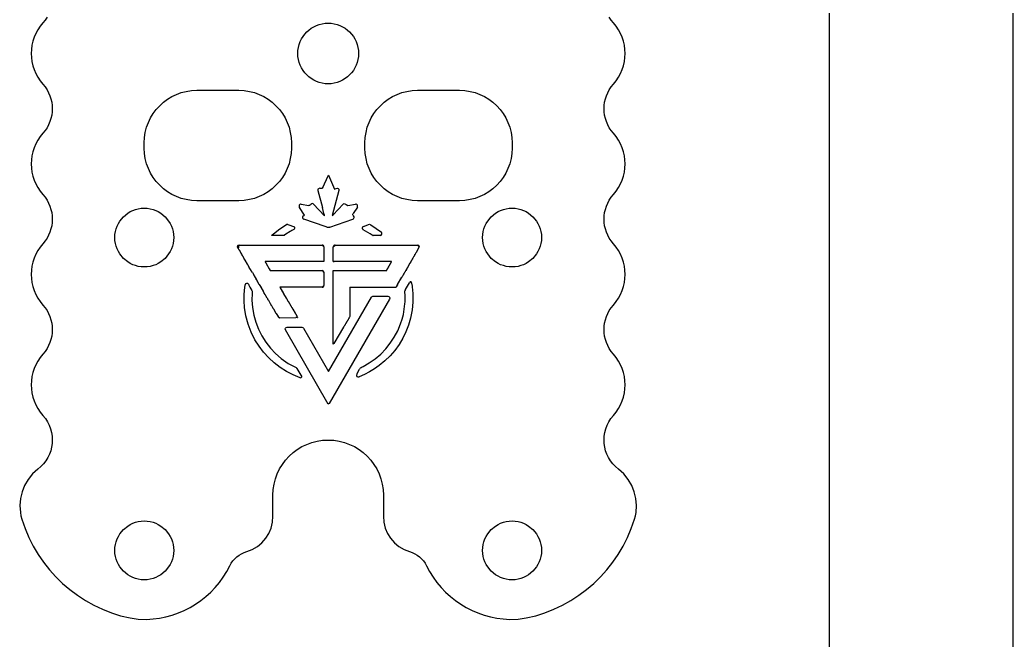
# Model space of a CAD drawing. Header units: metres. Extents: x 0 to 206, y 0 to 112.
# Drawn here: x 148.2 to 202.2, y 44.4 to 78.1 of the extents above; entities that cross this region are included whole.
import ezdxf

# ---------------------------------------------------------------- set-up
doc = ezdxf.new("R2010")
doc.units = ezdxf.units.M

msp = doc.modelspace()

# ---------------------------------------------------------------- linework, layer by layer
at = {"layer": '7', "linetype": 'CONTINUOUS'}
for points in [[(192.1733, 81.7732), (192.1733, 30.0521)], [(202.1733, 11.0251), (202.1733, 81.7732)], [(149.6437, 78.2885), (149.5403, 78.1338), (149.4209, 77.9871), (149.2717, 77.8037), (149.1424, 77.6103), (149.0329, 77.4084), (148.9434, 77.1993), (148.8737, 76.9846), (148.824, 76.7656), (148.7942, 76.5437), (148.7842, 76.3204), (148.7942, 76.0971), (148.824, 75.8753), (148.8737, 75.6563), (148.9434, 75.4415), (149.0329, 75.2325), (149.1424, 75.0305), (149.2717, 74.8372), (149.4209, 74.6537), (149.5403, 74.507), (149.6437, 74.3523), (149.7313, 74.1908), (149.8029, 74.0235), (149.8586, 73.8517), (149.8984, 73.6765), (149.9223, 73.499), (149.9302, 73.3204), (149.9223, 73.1418), (149.8984, 72.9643), (149.8586, 72.7891), (149.8029, 72.6173), (149.7313, 72.45), (149.6437, 72.2885), (149.5403, 72.1338), (149.4209, 71.9871), (149.2717, 71.8037), (149.1424, 71.6103), (149.0329, 71.4084), (148.9434, 71.1993), (148.8737, 70.9846), (148.824, 70.7656), (148.7942, 70.5437), (148.7842, 70.3204), (148.7942, 70.0971), (148.824, 69.8753), (148.8737, 69.6563), (148.9434, 69.4415), (149.0329, 69.2325), (149.1424, 69.0305), (149.2717, 68.8372), (149.4209, 68.6537), (149.5403, 68.507), (149.6437, 68.3523), (149.7313, 68.1908), (149.8029, 68.0235), (149.8586, 67.8517), (149.8984, 67.6765), (149.9223, 67.499), (149.9302, 67.3204), (149.9223, 67.1418), (149.8984, 66.9643), (149.8586, 66.7891), (149.8029, 66.6173), (149.7313, 66.45), (149.6437, 66.2885), (149.5403, 66.1338), (149.4209, 65.9871), (149.2717, 65.8037), (149.1424, 65.6103), (149.0329, 65.4084), (148.9434, 65.1993), (148.8737, 64.9846), (148.824, 64.7656), (148.7942, 64.5437), (148.7842, 64.3204), (148.7942, 64.0971), (148.824, 63.8753), (148.8737, 63.6563), (148.9434, 63.4415), (149.0329, 63.2325), (149.1424, 63.0305), (149.2717, 62.8372), (149.4209, 62.6537), (149.5403, 62.507), (149.6437, 62.3523), (149.7313, 62.1908), (149.8029, 62.0235), (149.8586, 61.8517), (149.8984, 61.6765), (149.9223, 61.499), (149.9302, 61.3204), (149.9223, 61.1418), (149.8984, 60.9643), (149.8586, 60.7891), (149.8029, 60.6173), (149.7313, 60.4501), (149.6437, 60.2885), (149.5403, 60.1338), (149.4209, 59.9871), (149.2717, 59.8037), (149.1424, 59.6103), (149.0329, 59.4083), (148.9434, 59.1993), (148.8737, 58.9846), (148.824, 58.7655), (148.7942, 58.5437), (148.7842, 58.3204), (148.7942, 58.0971), (148.824, 57.8753), (148.8737, 57.6563), (148.9434, 57.4415), (149.0329, 57.2325), (149.1424, 57.0305), (149.2717, 56.8372), (149.4209, 56.6537), (149.5559, 56.4857), (149.6699, 56.3081), (149.7631, 56.1226), (149.8356, 55.9308), (149.8875, 55.7343), (149.919, 55.5348), (149.9303, 55.334), (149.9215, 55.1334), (149.8928, 54.9346), (149.8443, 54.7394), (149.7762, 54.5493), (149.6886, 54.3659), (149.5817, 54.191), (149.4556, 54.0261), (149.3105, 53.8728), (149.1465, 53.7328), (148.9966, 53.6084), (148.8582, 53.4743), (148.6172, 53.1799), (148.4256, 52.8559), (148.2854, 52.5086), (148.1985, 52.1443), (148.1669, 51.7692), (148.1927, 51.3896), (148.2278, 51.2001), (148.2779, 51.0118), (148.4518, 50.509), (148.6575, 50.0231), (148.8938, 49.5552), (149.1593, 49.1066), (149.4529, 48.6784), (149.7731, 48.2718), (150.1188, 47.8879), (150.4886, 47.528), (150.8813, 47.1931), (151.2956, 46.8845), (151.7302, 46.6034), (152.1837, 46.3508), (152.6551, 46.128), (153.1428, 45.9362), (153.6458, 45.7764), (154.1626, 45.65), (154.6035, 45.5847), (155.049, 45.5724), (155.4092, 45.5962), (155.7639, 45.6442), (156.1122, 45.7156), (156.4529, 45.8099), (156.7851, 45.9264), (157.1078, 46.0645), (157.4199, 46.2234), (157.7205, 46.4026), (158.0084, 46.6015), (158.2828, 46.8192), (158.5425, 47.0552), (158.7867, 47.3089), (159.0141, 47.5796), (159.2239, 47.8666), (159.415, 48.1693), (159.5864, 48.487), (159.6625, 48.6223), (159.7514, 48.748), (159.8521, 48.8634), (159.9638, 48.9676), (160.0856, 49.06), (160.2164, 49.1397), (160.3554, 49.2059), (160.5016, 49.2579), (160.8064, 49.3765), (161.0824, 49.5396), (161.3261, 49.7421), (161.5338, 49.9792), (161.7017, 50.246), (161.8262, 50.5374), (161.9036, 50.8485), (161.9302, 51.1745), (161.9302, 52.3204), (161.9457, 52.6272), (161.9911, 52.9251), (162.065, 53.2126), (162.1659, 53.4882), (162.2922, 53.7505), (162.4425, 53.9978), (162.6152, 54.2288), (162.8088, 54.4418), (163.0218, 54.6354), (163.2528, 54.8081), (163.5001, 54.9584), (163.7624, 55.0847), (164.038, 55.1855), (164.3255, 55.2595), (164.6234, 55.3049), (164.9302, 55.3204), (165.2369, 55.3049), (165.5348, 55.2595), (165.8223, 55.1855), (166.098, 55.0847), (166.3602, 54.9584), (166.6076, 54.8081), (166.8385, 54.6354), (167.0515, 54.4418), (167.2451, 54.2288), (167.4178, 53.9978), (167.5681, 53.7505), (167.6944, 53.4882), (167.7953, 53.2126), (167.8692, 52.9251), (167.9147, 52.6272), (167.9302, 52.3204), (167.9302, 51.1745), (167.9568, 50.8485), (168.0342, 50.5374), (168.1587, 50.246), (168.3266, 49.9792), (168.5342, 49.7421), (168.7779, 49.5396), (169.054, 49.3765), (169.3587, 49.2579), (169.505, 49.2059), (169.644, 49.1397), (169.7748, 49.06), (169.8965, 48.9676), (170.0082, 48.8634), (170.109, 48.748), (170.1979, 48.6223), (170.2739, 48.487), (170.4453, 48.1693), (170.6364, 47.8666), (170.8463, 47.5796), (171.0737, 47.3089), (171.3178, 47.0552), (171.5776, 46.8192), (171.8519, 46.6015), (172.1399, 46.4026), (172.4404, 46.2234), (172.7525, 46.0645), (173.0752, 45.9264), (173.4074, 45.8099), (173.7482, 45.7156), (174.0964, 45.6442), (174.4512, 45.5962), (174.8114, 45.5724), (175.2569, 45.5847), (175.6978, 45.65), (176.2146, 45.7764), (176.7175, 45.9362), (177.2053, 46.128), (177.6766, 46.3508), (178.1302, 46.6034), (178.5648, 46.8845), (178.979, 47.1931), (179.3717, 47.528), (179.7416, 47.8879), (180.0872, 48.2718), (180.4075, 48.6784), (180.701, 49.1066), (180.9666, 49.5552), (181.2029, 50.0231), (181.4086, 50.509), (181.5824, 51.0118), (181.6326, 51.2001), (181.6676, 51.3896), (181.6934, 51.7692), (181.6619, 52.1443), (181.575, 52.5086), (181.4347, 52.8559), (181.2431, 53.1799), (181.0021, 53.4743), (180.8638, 53.6084), (180.7138, 53.7328), (180.5499, 53.8728), (180.4048, 54.0261), (180.2787, 54.191), (180.1718, 54.3659), (180.0842, 54.5493), (180.0161, 54.7394), (179.9676, 54.9346), (179.9388, 55.1334), (179.93, 55.334), (179.9413, 55.5348), (179.9729, 55.7343), (180.0248, 55.9308), (180.0972, 56.1226), (180.1904, 56.3081), (180.3044, 56.4857), (180.4395, 56.6537), (180.5887, 56.8372), (180.718, 57.0305), (180.8274, 57.2325), (180.917, 57.4415), (180.9866, 57.6563), (181.0363, 57.8753), (181.0662, 58.0971), (181.0761, 58.3204), (181.0662, 58.5437), (181.0363, 58.7655), (180.9866, 58.9846), (180.917, 59.1993), (180.8274, 59.4083), (180.718, 59.6103), (180.5887, 59.8037), (180.4395, 59.9871), (180.3201, 60.1338), (180.2166, 60.2885), (180.1291, 60.4501), (180.0575, 60.6173), (180.0018, 60.7891), (179.962, 60.9643), (179.9381, 61.1418), (179.9301, 61.3204), (179.9381, 61.499), (179.962, 61.6765), (180.0018, 61.8517), (180.0575, 62.0235), (180.1291, 62.1908), (180.2166, 62.3523), (180.3201, 62.507), (180.4395, 62.6537), (180.5887, 62.8372), (180.718, 63.0305), (180.8274, 63.2325), (180.917, 63.4415), (180.9866, 63.6563), (181.0363, 63.8753), (181.0662, 64.0971), (181.0761, 64.3204), (181.0662, 64.5437), (181.0363, 64.7656), (180.9866, 64.9846), (180.917, 65.1993), (180.8274, 65.4084), (180.718, 65.6103), (180.5887, 65.8037), (180.4395, 65.9871), (180.3201, 66.1338), (180.2166, 66.2885), (180.1291, 66.45), (180.0575, 66.6173), (180.0018, 66.7891), (179.962, 66.9643), (179.9381, 67.1418), (179.9301, 67.3204), (179.9381, 67.499), (179.962, 67.6765), (180.0018, 67.8517), (180.0575, 68.0235), (180.1291, 68.1908), (180.2166, 68.3523), (180.3201, 68.507), (180.4395, 68.6537), (180.5887, 68.8372), (180.718, 69.0305), (180.8274, 69.2325), (180.917, 69.4415), (180.9866, 69.6563), (181.0363, 69.8753), (181.0662, 70.0971), (181.0761, 70.3204), (181.0662, 70.5437), (181.0363, 70.7656), (180.9866, 70.9846), (180.917, 71.1993), (180.8274, 71.4084), (180.718, 71.6103), (180.5887, 71.8037), (180.4395, 71.9871), (180.3201, 72.1338), (180.2166, 72.2885), (180.1291, 72.45), (180.0575, 72.6173), (180.0018, 72.7891), (179.962, 72.9643), (179.9381, 73.1418), (179.9301, 73.3204), (179.9381, 73.499), (179.962, 73.6765), (180.0018, 73.8517), (180.0575, 74.0235), (180.1291, 74.1908), (180.2166, 74.3523), (180.3201, 74.507), (180.4395, 74.6537), (180.5887, 74.8371), (180.718, 75.0305), (180.8274, 75.2325), (180.917, 75.4415), (180.9866, 75.6562), (181.0363, 75.8753), (181.0662, 76.0971), (181.0761, 76.3204), (181.0662, 76.5437), (181.0363, 76.7656), (180.9866, 76.9846), (180.917, 77.1993), (180.8274, 77.4084), (180.718, 77.6103), (180.5887, 77.8037), (180.4395, 77.9871), (180.3201, 78.1338), (180.2166, 78.2885)], [(166.5802, 76.3204), (166.5717, 76.1517), (166.5467, 75.9878), (166.506, 75.8297), (166.4505, 75.6781), (166.381, 75.5339), (166.2984, 75.3978), (166.2034, 75.2708), (166.097, 75.1537), (165.9798, 75.0472), (165.8528, 74.9522), (165.7167, 74.8695), (165.5725, 74.8001), (165.4209, 74.7446), (165.2627, 74.7039), (165.0989, 74.6789), (164.9302, 74.6704), (164.7615, 74.6789), (164.5976, 74.7039), (164.4395, 74.7446), (164.2879, 74.8001), (164.1436, 74.8695), (164.0076, 74.9522), (163.8806, 75.0472), (163.7634, 75.1537), (163.6569, 75.2708), (163.562, 75.3978), (163.4793, 75.5339), (163.4098, 75.6781), (163.3544, 75.8297), (163.3137, 75.9878), (163.2887, 76.1517), (163.2802, 76.3204), (163.2887, 76.4891), (163.3137, 76.653), (163.3544, 76.8111), (163.4098, 76.9627), (163.4793, 77.1069), (163.562, 77.243), (163.6569, 77.37), (163.7634, 77.4872), (163.8806, 77.5936), (164.0076, 77.6886), (164.1436, 77.7713), (164.2879, 77.8407), (164.4395, 77.8962), (164.5976, 77.9369), (164.7615, 77.9619), (164.9302, 77.9704), (165.0989, 77.9619), (165.2627, 77.9369), (165.4209, 77.8962), (165.5725, 77.8407), (165.7167, 77.7713), (165.8528, 77.6886), (165.9798, 77.5936), (166.097, 77.4872), (166.2034, 77.37), (166.2984, 77.243), (166.381, 77.1069), (166.4505, 76.9627), (166.506, 76.8111), (166.5467, 76.653), (166.5717, 76.4891), (166.5802, 76.3204), (166.5802, 76.3204)], [(162.9302, 71.1824), (162.9154, 70.8898), (162.872, 70.6056), (162.8015, 70.3313), (162.7053, 70.0683), (162.5848, 69.8181), (162.4414, 69.5822), (162.2767, 69.3618), (162.092, 69.1586), (161.8888, 68.9739), (161.6684, 68.8091), (161.4325, 68.6658), (161.1823, 68.5453), (160.9193, 68.4491), (160.645, 68.3785), (160.3608, 68.3352), (160.0682, 68.3204), (157.7922, 68.3204), (157.4995, 68.3352), (157.2153, 68.3785), (156.941, 68.4491), (156.6781, 68.5453), (156.4279, 68.6658), (156.1919, 68.8091), (155.9716, 68.9739), (155.7684, 69.1586), (155.5837, 69.3618), (155.4189, 69.5822), (155.2756, 69.8181), (155.1551, 70.0683), (155.0588, 70.3313), (154.9883, 70.6056), (154.9449, 70.8898), (154.9302, 71.1824), (154.9302, 71.4584), (154.9449, 71.7511), (154.9883, 72.0352), (155.0588, 72.3095), (155.1551, 72.5725), (155.2756, 72.8227), (155.4189, 73.0586), (155.5837, 73.279), (155.7684, 73.4822), (155.9716, 73.6669), (156.1919, 73.8317), (156.4279, 73.975), (156.6781, 74.0955), (156.941, 74.1917), (157.2153, 74.2623), (157.4995, 74.3056), (157.7922, 74.3204), (160.0682, 74.3204), (160.3608, 74.3056), (160.645, 74.2623), (160.9193, 74.1917), (161.1823, 74.0955), (161.4325, 73.975), (161.6684, 73.8317), (161.8888, 73.6669), (162.092, 73.4822), (162.2767, 73.279), (162.4414, 73.0586), (162.5848, 72.8227), (162.7053, 72.5725), (162.8015, 72.3095), (162.872, 72.0352), (162.9154, 71.7511), (162.9302, 71.4584), (162.9302, 71.1824), (162.9302, 71.1824)], [(174.9302, 71.1824), (174.9154, 70.8898), (174.872, 70.6056), (174.8015, 70.3313), (174.7053, 70.0683), (174.5848, 69.8181), (174.4414, 69.5822), (174.2767, 69.3618), (174.092, 69.1586), (173.8888, 68.9739), (173.6684, 68.8091), (173.4325, 68.6658), (173.1823, 68.5453), (172.9193, 68.4491), (172.645, 68.3785), (172.3608, 68.3352), (172.0682, 68.3204), (169.7922, 68.3204), (169.4995, 68.3352), (169.2153, 68.3785), (168.941, 68.4491), (168.6781, 68.5453), (168.4279, 68.6658), (168.1919, 68.8091), (167.9716, 68.9739), (167.7684, 69.1586), (167.5837, 69.3618), (167.4189, 69.5822), (167.2756, 69.8181), (167.1551, 70.0683), (167.0588, 70.3313), (166.9883, 70.6056), (166.9449, 70.8898), (166.9302, 71.1824), (166.9302, 71.4584), (166.9449, 71.7511), (166.9883, 72.0352), (167.0588, 72.3095), (167.1551, 72.5725), (167.2756, 72.8227), (167.4189, 73.0586), (167.5837, 73.279), (167.7684, 73.4822), (167.9716, 73.6669), (168.1919, 73.8317), (168.4279, 73.975), (168.6781, 74.0955), (168.941, 74.1917), (169.2153, 74.2623), (169.4995, 74.3056), (169.7922, 74.3204), (172.0682, 74.3204), (172.3608, 74.3056), (172.645, 74.2623), (172.9193, 74.1917), (173.1823, 74.0955), (173.4325, 73.975), (173.6684, 73.8317), (173.8888, 73.6669), (174.092, 73.4822), (174.2767, 73.279), (174.4414, 73.0586), (174.5848, 72.8227), (174.7053, 72.5725), (174.8015, 72.3095), (174.872, 72.0352), (174.9154, 71.7511), (174.9302, 71.4584), (174.9302, 71.1824), (174.9302, 71.1824)], [(164.6463, 69.0365), (164.9213, 69.6691)], [(164.945, 69.7026), (164.9315, 69.6871), (164.9213, 69.6691)], [(164.945, 69.7026), (165.2762, 68.9411), (165.3722, 68.9874), (165.4414, 68.9939), (165.477, 68.9762), (165.5021, 68.9473), (165.5146, 68.9111), (165.5122, 68.8715), (165.1514, 67.5182), (165.1935, 67.5448), (165.7437, 68.1299), (165.7659, 68.1477), (165.8034, 68.1606), (165.8417, 68.1582), (165.8763, 68.1417), (165.9028, 68.1121), (166.004, 68.0639), (166.4197, 68.127)], [(164.5089, 68.9874), (164.4704, 68.9972), (164.4325, 68.9916), (164.3994, 68.9723), (164.3754, 68.9406), (164.3689, 68.8714), (164.6169, 67.9453)], [(164.5089, 68.9874), (164.5112, 68.9862)], [(164.6463, 69.0365), (164.6243, 69.0046), (164.5918, 68.9836), (164.5538, 68.9763), (164.532, 68.9789), (164.5112, 68.9862)], [(165.2762, 68.9411), (165.3722, 68.9874)], [(163.4614, 68.127), (163.4227, 68.1253), (163.3876, 68.109), (163.3613, 68.0806), (163.3478, 68.0443), (163.3491, 68.0056), (163.3627, 67.9735)], [(163.4614, 68.127), (163.8772, 68.0645)], [(163.9781, 68.1125), (163.9662, 68.0964), (163.9352, 68.0732), (163.9068, 68.0645), (163.8772, 68.0645)], [(164.1371, 68.1299), (164.1056, 68.1525), (164.068, 68.1614), (164.0297, 68.1554), (164.0002, 68.1384), (163.9781, 68.1125)], [(164.1371, 68.1299), (164.7217, 67.5068)], [(165.9028, 68.1121), (165.946, 68.0725), (166.004, 68.0639)], [(166.5184, 67.9734), (166.5329, 68.0093), (166.5327, 68.048), (166.5178, 68.0837), (166.4904, 68.1111), (166.4547, 68.126), (166.4197, 68.127)], [(156.5302, 66.3204), (156.5219, 66.1568), (156.4977, 65.9979), (156.4583, 65.8446), (156.4044, 65.6976), (156.3371, 65.5577), (156.257, 65.4258), (156.0616, 65.189), (155.8248, 64.9936), (155.6929, 64.9135), (155.553, 64.8461), (155.406, 64.7923), (155.2527, 64.7529), (155.0938, 64.7287), (154.9302, 64.7204), (154.7666, 64.7287), (154.6077, 64.7529), (154.4544, 64.7923), (154.3074, 64.8461), (154.1675, 64.9135), (154.0356, 64.9936), (153.7988, 65.189), (153.6034, 65.4258), (153.5233, 65.5577), (153.4559, 65.6976), (153.4021, 65.8446), (153.3627, 65.9979), (153.3384, 66.1568), (153.3302, 66.3204), (153.3384, 66.484), (153.3627, 66.6429), (153.4021, 66.7962), (153.4559, 66.9432), (153.5233, 67.0831), (153.6034, 67.215), (153.7988, 67.4518), (154.0356, 67.6472), (154.1675, 67.7273), (154.3074, 67.7947), (154.4544, 67.8485), (154.6077, 67.8879), (154.7666, 67.9121), (154.9302, 67.9204), (155.0938, 67.9121), (155.2527, 67.8879), (155.406, 67.8485), (155.553, 67.7947), (155.6929, 67.7273), (155.8248, 67.6472), (156.0616, 67.4518), (156.257, 67.215), (156.3371, 67.0831), (156.4044, 66.9432), (156.4583, 66.7962), (156.4977, 66.6429), (156.5219, 66.484), (156.5302, 66.3204), (156.5302, 66.3204)], [(163.6456, 67.5403), (163.3781, 67.95), (163.3627, 67.9735)], [(163.5852, 67.5), (163.6456, 67.5403)], [(164.7263, 67.5084), (164.7288, 67.5088), (164.7308, 67.513), (164.7234, 67.5457), (164.7, 67.635), (164.6169, 67.9453)], [(164.7217, 67.5068), (164.7263, 67.5084)], [(165.1514, 67.5182), (165.1935, 67.5448)], [(166.307, 67.4918), (166.2833, 67.5224), (166.273, 67.5597), (166.2759, 67.5921), (166.289, 67.6218)], [(166.5184, 67.9734), (166.289, 67.6218)], [(176.5302, 66.3204), (176.5219, 66.1568), (176.4977, 65.9979), (176.4583, 65.8446), (176.4044, 65.6976), (176.3371, 65.5577), (176.257, 65.4258), (176.0616, 65.189), (175.8248, 64.9936), (175.6929, 64.9135), (175.553, 64.8461), (175.406, 64.7923), (175.2527, 64.7529), (175.0938, 64.7287), (174.9302, 64.7204), (174.7666, 64.7287), (174.6077, 64.7529), (174.4544, 64.7923), (174.3074, 64.8461), (174.1675, 64.9135), (174.0356, 64.9936), (173.7988, 65.189), (173.6034, 65.4258), (173.5233, 65.5577), (173.4559, 65.6976), (173.4021, 65.8446), (173.3627, 65.9979), (173.3384, 66.1568), (173.3302, 66.3204), (173.3384, 66.484), (173.3627, 66.6429), (173.4021, 66.7962), (173.4559, 66.9432), (173.5233, 67.0831), (173.6034, 67.215), (173.7988, 67.4518), (174.0356, 67.6472), (174.1675, 67.7273), (174.3074, 67.7947), (174.4544, 67.8485), (174.6077, 67.8879), (174.7666, 67.9121), (174.9302, 67.9204), (175.0938, 67.9121), (175.2527, 67.8879), (175.406, 67.8485), (175.553, 67.7947), (175.6929, 67.7273), (175.8248, 67.6472), (176.0616, 67.4518), (176.257, 67.215), (176.3371, 67.0831), (176.4044, 66.9432), (176.4583, 66.7962), (176.4977, 66.6429), (176.5219, 66.484), (176.5302, 66.3204), (176.5302, 66.3204)], [(161.966, 66.5303), (162.3073, 66.7959), (162.6634, 67.0219)], [(162.7458, 67.0292), (162.7075, 67.0347), (162.6847, 67.0309), (162.6634, 67.0219)], [(162.7458, 67.0292), (163.1039, 66.9034)], [(163.5852, 67.5), (163.5578, 67.4727), (163.5428, 67.4371), (163.5425, 67.3984), (163.5568, 67.3625), (163.579, 67.3382), (163.6077, 67.3224)], [(164.7664, 66.9176), (163.6077, 67.3224)], [(165.0166, 66.8826), (166.2742, 67.322), (166.3084, 67.3423), (166.3313, 67.373), (166.3411, 67.4101), (166.3357, 67.4494), (166.307, 67.4918)], [(166.8484, 66.9283), (167.1775, 67.0437)], [(167.1775, 67.0437), (167.2483, 67.0045)], [(167.2483, 67.0045), (167.5392, 66.8188), (167.822, 66.6085)], [(161.8718, 66.439), (161.8728, 66.4457), (161.8837, 66.4583), (161.966, 66.5303)], [(162.002, 66.4302), (161.9577, 66.4302), (161.8828, 66.4308), (161.8734, 66.4326), (161.8721, 66.436), (161.8718, 66.439)], [(162.5602, 66.451), (162.5513, 66.4439), (162.5368, 66.4357), (162.4927, 66.4315), (162.1748, 66.4305), (162.002, 66.4302)], [(162.9042, 66.6685), (162.8605, 66.6438), (162.6345, 66.5012), (162.5602, 66.451)], [(163.0655, 66.7578), (162.9527, 66.696), (162.9042, 66.6685)], [(163.0655, 66.7578), (163.0985, 66.7842), (163.1178, 66.8219), (163.1195, 66.8641), (163.1039, 66.9034)], [(165.0166, 66.8826), (164.9915, 66.8734), (164.9616, 66.8635), (164.9342, 66.8627), (164.8939, 66.8731), (164.8249, 66.8969), (164.7664, 66.9176)], [(166.8484, 66.9283), (166.8151, 66.9087), (166.7917, 66.8778), (166.7817, 66.8405), (166.7867, 66.8021), (166.8059, 66.7685), (166.8351, 66.7453)], [(167.2195, 66.5203), (166.8351, 66.7453)], [(167.3595, 66.4322), (167.3591, 66.4322), (167.3527, 66.4337), (167.3405, 66.4404), (167.3134, 66.458), (167.2195, 66.5203)], [(167.3595, 66.4322), (167.3651, 66.4317), (167.3708, 66.4315)], [(167.7591, 66.4306), (167.3708, 66.4315)], [(167.7591, 66.4306), (167.8165, 66.4495), (167.8536, 66.4973), (167.8548, 66.5577), (167.822, 66.6085)], [(160.0827, 65.9143), (160.0182, 65.8907), (159.9841, 65.8312)], [(160.639, 64.7018), (160.4828, 64.9709), (160.4772, 64.9841), (160.1007, 65.6317), (160.0968, 65.6353), (160.0518, 65.7143), (160.0827, 65.9143), (164.5974, 65.9143), (164.6974, 65.8143), (164.6972, 65.0294), (164.6784, 65.018), (161.5124, 65.0142), (161.5538, 64.9125), (161.6243, 64.7875)], [(164.6974, 65.8143), (164.6896, 65.8532), (164.6682, 65.885), (164.6357, 65.9067), (164.5975, 65.9143)], [(165.7865, 61.4866), (165.7643, 61.4477), (165.2319, 60.5569), (165.2093, 60.5345), (165.2054, 64.506), (165.2093, 64.5211), (168.1041, 64.5286), (168.3195, 64.9007), (168.3676, 65.0142), (165.2472, 65.018), (165.2093, 65.0255), (165.2093, 65.8143), (165.3093, 65.9143), (169.7887, 65.9143), (169.8848, 65.8124), (169.7307, 65.5412)], [(165.3093, 65.9143), (165.271, 65.9067), (165.2386, 65.885), (165.2169, 65.8526), (165.2093, 65.8143)], [(169.8887, 65.816), (169.8803, 65.8544), (169.8588, 65.8856), (169.7887, 65.9143)], [(159.9877, 65.8273), (159.9841, 65.8312)], [(159.9916, 65.816), (159.9877, 65.8273)], [(159.9952, 65.8124), (159.9916, 65.816)], [(160.0122, 65.7838), (160.0024, 65.8002), (159.9952, 65.8124)], [(160.0243, 65.7622), (160.023, 65.7639), (160.0199, 65.7683), (160.0154, 65.7773), (160.0122, 65.7838)], [(160.0292, 65.7522), (160.0251, 65.7609), (160.0243, 65.7622)], [(160.033, 65.7483), (160.0292, 65.7522)], [(160.033, 65.7447), (160.033, 65.7483)], [(160.0405, 65.737), (160.033, 65.7447)], [(160.0443, 65.7257), (160.0438, 65.7274), (160.0405, 65.737)], [(160.0479, 65.7221), (160.0443, 65.7257)], [(160.0479, 65.7182), (160.0479, 65.7221)], [(160.0518, 65.7143), (160.0479, 65.7182)], [(160.1007, 65.6317), (160.0968, 65.6353)], [(160.1985, 65.4622), (160.1949, 65.466)], [(160.1985, 65.4586), (160.1985, 65.4622)], [(160.2062, 65.4508), (160.1985, 65.4586)], [(160.2119, 65.4377), (160.2062, 65.4508)], [(160.2137, 65.4321), (160.2119, 65.4377)], [(160.2211, 65.4246), (160.2137, 65.4321)], [(160.2381, 65.396), (160.2211, 65.4246)], [(160.2538, 65.3667), (160.2381, 65.396)], [(160.2551, 65.3644), (160.2538, 65.3667)], [(160.259, 65.3605), (160.2551, 65.3644)], [(160.2626, 65.3492), (160.259, 65.3605)], [(160.2664, 65.3456), (160.2626, 65.3492)], [(169.6198, 65.3513), (169.6164, 65.3457), (169.6105, 65.3354), (169.61, 65.3343)], [(169.644, 65.3945), (169.6319, 65.3729), (169.6198, 65.3513)], [(169.6514, 65.4019), (169.644, 65.3945)], [(169.6591, 65.4207), (169.6514, 65.4019)], [(169.6627, 65.4246), (169.6591, 65.4207)], [(169.6941, 65.4802), (169.6627, 65.4246)], [(169.708, 65.5036), (169.707, 65.5022), (169.7027, 65.4961), (169.6954, 65.4826), (169.6941, 65.4802)], [(169.7116, 65.5074), (169.708, 65.5036)], [(169.7155, 65.5149), (169.7116, 65.5111)], [(169.7116, 65.5111), (169.7116, 65.5074)], [(169.7193, 65.5262), (169.7155, 65.5149)], [(169.7268, 65.5337), (169.7193, 65.5262)], [(169.7307, 65.5412), (169.7268, 65.5376)], [(169.7268, 65.5376), (169.7268, 65.5337)], [(169.8887, 65.816), (169.8848, 65.8124)], [(160.3717, 65.165), (160.3681, 65.1686)], [(160.4646, 65.0016), (160.4181, 65.0833), (160.3717, 65.165)], [(160.4658, 64.9992), (160.4646, 65.0016)], [(160.4697, 64.9954), (160.4658, 64.9992)], [(160.4697, 64.9918), (160.4697, 64.9954)], [(160.4772, 64.9841), (160.4697, 64.9918)], [(160.4846, 64.9653), (160.4828, 64.9709)], [(160.4923, 64.9578), (160.4846, 64.9653)], [(160.5235, 64.9022), (160.4923, 64.9578)], [(160.526, 64.8976), (160.5245, 64.9003), (160.5235, 64.9022)], [(160.5299, 64.8937), (160.526, 64.8976)], [(160.5335, 64.8824), (160.5299, 64.8937)], [(160.5374, 64.8788), (160.5335, 64.8824)], [(161.5049, 65.0067), (161.501, 65.0029)], [(161.501, 65.0029), (161.5049, 64.9954)], [(161.5088, 65.0142), (161.5049, 65.0106)], [(161.5049, 65.0106), (161.5049, 65.0067)], [(161.5049, 64.9954), (161.5088, 64.9918)], [(161.5124, 65.0142), (161.5088, 65.0142)], [(161.5088, 64.9918), (161.5177, 64.973), (161.535, 64.9426)], [(161.535, 64.9426), (161.5389, 64.939)], [(161.5389, 64.939), (161.5392, 64.9369), (161.5417, 64.9293), (161.5425, 64.9277)], [(161.5425, 64.9277), (161.5502, 64.9203)], [(161.5502, 64.9203), (161.5502, 64.9164)], [(161.5502, 64.9164), (161.5538, 64.9125)], [(164.6859, 65.018), (164.6784, 65.018)], [(164.6859, 65.018), (164.6936, 65.0255)], [(164.6972, 65.0294), (164.6936, 65.0255)], [(165.2093, 65.0255), (165.2472, 65.018)], [(168.3195, 64.9007), (168.3221, 64.9051), (168.3265, 64.9125)], [(168.3265, 64.9125), (168.3301, 64.9164)], [(168.3301, 64.9203), (168.3375, 64.9277)], [(168.3301, 64.9164), (168.3301, 64.9203)], [(168.3375, 64.9277), (168.3409, 64.9373), (168.3414, 64.939)], [(168.3414, 64.939), (168.3453, 64.9426)], [(168.3453, 64.9426), (168.3455, 64.9443), (168.3467, 64.9484), (168.352, 64.9563), (168.3545, 64.9599)], [(168.3545, 64.9599), (168.3715, 64.9918)], [(168.3715, 65.0142), (168.3676, 65.0142)], [(168.3754, 65.0106), (168.3715, 65.0142)], [(168.3715, 64.9918), (168.3754, 64.9954)], [(168.3754, 64.9954), (168.3754, 65.0106)], [(169.373, 64.9239), (169.2186, 64.6529)], [(169.3766, 64.9277), (169.373, 64.9239)], [(169.418, 65.0029), (169.3766, 64.9277)], [(169.4255, 65.0106), (169.418, 65.0029)], [(169.4332, 65.0294), (169.4285, 65.0206), (169.4255, 65.0106)], [(169.4368, 65.033), (169.4332, 65.0294)], [(169.4523, 65.0592), (169.4481, 65.0532), (169.4413, 65.043), (169.438, 65.0359), (169.4368, 65.033)], [(169.4584, 65.0721), (169.4526, 65.0597), (169.4523, 65.0592)], [(169.4821, 65.1122), (169.4584, 65.0721)], [(169.486, 65.1158), (169.4821, 65.1122)], [(169.4896, 65.1235), (169.486, 65.1197)], [(169.486, 65.1197), (169.486, 65.1158)], [(169.4934, 65.1346), (169.4896, 65.1235)], [(169.5009, 65.1423), (169.4934, 65.1346)], [(169.5047, 65.1498), (169.5009, 65.1459)], [(169.5009, 65.1459), (169.5009, 65.1423)], [(169.5724, 65.2702), (169.5337, 65.2013), (169.5047, 65.1498)], [(169.5987, 65.3155), (169.5724, 65.2702)], [(169.6025, 65.3191), (169.5987, 65.3155)], [(169.6064, 65.3304), (169.6055, 65.3275), (169.6025, 65.3191)], [(169.61, 65.3343), (169.6064, 65.3304)], [(160.6429, 64.6979), (160.639, 64.7018)], [(160.7355, 64.5348), (160.6429, 64.6979)], [(160.7371, 64.5325), (160.7355, 64.5348)], [(160.7407, 64.5286), (160.7371, 64.5325)], [(160.7407, 64.5247), (160.7407, 64.5286)], [(160.7481, 64.5173), (160.7407, 64.5247)], [(160.754, 64.5042), (160.7481, 64.5173)], [(160.7558, 64.4985), (160.754, 64.5042)], [(160.7633, 64.491), (160.7558, 64.4985)], [(160.7944, 64.4355), (160.7633, 64.491)], [(160.7973, 64.4308), (160.796, 64.4328), (160.7944, 64.4355)], [(160.8009, 64.427), (160.7973, 64.4308)], [(160.8047, 64.4156), (160.8009, 64.427)], [(160.8083, 64.412), (160.8047, 64.4156)], [(160.8083, 64.412), (160.8976, 64.2564), (160.9138, 64.2311), (161.008, 64.0657), (161.1686, 63.7896), (161.1848, 63.7644), (161.279, 63.5986), (161.2903, 63.5837), (161.3919, 63.4067)], [(161.6243, 64.7875), (161.648, 64.7471)], [(161.648, 64.7471), (161.6518, 64.7432)], [(161.6518, 64.7432), (161.653, 64.7399), (161.6554, 64.7319)], [(161.6554, 64.7319), (161.6593, 64.728)], [(161.6593, 64.728), (161.6593, 64.7244)], [(161.6593, 64.7244), (161.6667, 64.717)], [(161.6667, 64.717), (161.6682, 64.7136), (161.6745, 64.6993), (161.6813, 64.6886), (161.684, 64.6848)], [(161.684, 64.6848), (161.6961, 64.6632), (161.7082, 64.6416)], [(161.7082, 64.6416), (161.712, 64.6377)], [(161.712, 64.6377), (161.7234, 64.6153)], [(161.7234, 64.6153), (161.727, 64.6115)], [(161.727, 64.6115), (161.7684, 64.5361)], [(161.7684, 64.5361), (161.7723, 64.5325)], [(161.7723, 64.5325), (161.7797, 64.5286)], [(161.7797, 64.5286), (161.7836, 64.5247)], [(161.7836, 64.5247), (164.5975, 64.5252), (164.6975, 64.4253), (164.6977, 63.7213), (164.5977, 63.6213), (162.3, 63.6213), (162.5064, 63.2713), (162.51, 63.2675), (162.6495, 63.0302)], [(164.6975, 64.4253), (164.6896, 64.4642), (164.6682, 64.496), (164.6358, 64.5177), (164.5975, 64.5252)], [(165.2093, 64.5211), (165.2054, 64.506)], [(168.1041, 64.5286), (168.1119, 64.5361)], [(168.1119, 64.5361), (168.1123, 64.5372), (168.1149, 64.5426), (168.1287, 64.5675), (168.1317, 64.5729)], [(168.1317, 64.5729), (168.1425, 64.5922), (168.1533, 64.6115)], [(168.1533, 64.6115), (168.1569, 64.6153)], [(168.1569, 64.6153), (168.1682, 64.6377)], [(168.1682, 64.6377), (168.1721, 64.6416)], [(168.1721, 64.6416), (168.1888, 64.6701)], [(168.1888, 64.6701), (168.2135, 64.717)], [(168.2135, 64.717), (168.221, 64.7244)], [(168.221, 64.728), (168.2248, 64.7319)], [(168.221, 64.7244), (168.221, 64.728)], [(168.2248, 64.7319), (168.2284, 64.7432)], [(168.2284, 64.7432), (168.2323, 64.7471)], [(169.0603, 64.3817), (169.0319, 64.3311), (169.0135, 64.2985), (168.9927, 64.2612)], [(169.0869, 64.427), (169.0603, 64.3817)], [(169.0905, 64.4308), (169.0869, 64.427)], [(169.0943, 64.4421), (169.0938, 64.4404), (169.0905, 64.4308)], [(169.0982, 64.4457), (169.0943, 64.4421)], [(169.1077, 64.4627), (169.1067, 64.4611), (169.0989, 64.4474), (169.0982, 64.4457)], [(169.1319, 64.506), (169.1166, 64.4786), (169.1077, 64.4627)], [(169.1396, 64.5137), (169.1319, 64.506)], [(169.1471, 64.5325), (169.1424, 64.5237), (169.1396, 64.5137)], [(169.1507, 64.5361), (169.1471, 64.5325)], [(169.1821, 64.5916), (169.1507, 64.5361)], [(169.196, 64.6153), (169.1954, 64.6147), (169.1911, 64.6086), (169.1851, 64.5974), (169.1821, 64.5916)], [(169.1998, 64.6189), (169.196, 64.6153)], [(169.2034, 64.6264), (169.1998, 64.6228)], [(169.1998, 64.6228), (169.1998, 64.6189)], [(169.2073, 64.6377), (169.2034, 64.6264)], [(169.2148, 64.6454), (169.2073, 64.6377)], [(169.2186, 64.6529), (169.2148, 64.649)], [(169.2148, 64.649), (169.2148, 64.6454)], [(160.3724, 63.4458), (160.4093, 63.7435)], [(160.595, 63.7779), (160.5499, 63.8183), (160.4899, 63.8266), (160.4369, 63.7974), (160.4093, 63.7435)], [(160.595, 63.7779), (160.6161, 63.741)], [(160.6161, 63.741), (160.6793, 63.6305), (160.7869, 63.4389), (160.7992, 63.4085), (160.7999, 63.3998), (160.7989, 63.3918), (160.7973, 63.3797)], [(160.91, 64.235), (160.9082, 64.2379), (160.9, 64.2521), (160.8976, 64.2564)], [(160.9138, 64.2311), (160.91, 64.235)], [(161.0116, 64.0618), (161.008, 64.0657)], [(161.0116, 64.058), (161.0116, 64.0618)], [(161.0193, 64.0505), (161.0116, 64.058)], [(161.0229, 64.0392), (161.0205, 64.0471), (161.0193, 64.0505)], [(161.0268, 64.0356), (161.0229, 64.0392)], [(161.0268, 64.0317), (161.0268, 64.0356)], [(161.0307, 64.0279), (161.0268, 64.0317)], [(161.0641, 63.971), (161.0474, 63.9993), (161.0307, 64.0279)], [(161.0682, 63.9641), (161.0678, 63.9647), (161.0641, 63.971)], [(161.0721, 63.9602), (161.0682, 63.9641)], [(161.0757, 63.9489), (161.0721, 63.9602)], [(161.0795, 63.945), (161.0757, 63.9489)], [(161.1812, 63.7682), (161.1777, 63.7741), (161.1686, 63.7896)], [(161.1848, 63.7644), (161.1812, 63.7682)], [(166.1014, 63.6216), (168.6237, 63.6252), (168.7065, 63.7644), (168.9417, 64.1732)], [(168.6878, 63.7304), (168.6839, 63.7268)], [(168.6916, 63.7381), (168.6878, 63.7343)], [(168.6878, 63.7343), (168.6878, 63.7304)], [(168.6952, 63.7494), (168.6916, 63.7381)], [(168.7029, 63.7569), (168.6952, 63.7494)], [(168.7065, 63.7644), (168.7029, 63.7608)], [(168.7029, 63.7608), (168.7029, 63.7569)], [(168.8648, 64.0392), (168.8609, 64.0356)], [(168.9062, 64.1146), (168.8648, 64.0392)], [(168.9137, 64.122), (168.9062, 64.1146)], [(168.9211, 64.1408), (168.9137, 64.122)], [(168.925, 64.1447), (168.9211, 64.1408)], [(168.9464, 64.1835), (168.9417, 64.1732)], [(168.97, 64.2237), (168.9464, 64.1835)], [(168.9739, 64.2275), (168.97, 64.2237)], [(168.9778, 64.235), (168.9739, 64.2311)], [(168.9739, 64.2311), (168.9739, 64.2275)], [(168.9814, 64.2463), (168.9778, 64.235)], [(168.9888, 64.2538), (168.9814, 64.2463)], [(168.9927, 64.2612), (168.9888, 64.2576)], [(168.9888, 64.2576), (168.9888, 64.2538)], [(169.1432, 63.4973), (169.3571, 63.8674)], [(169.4505, 63.9172), (169.3966, 63.9057), (169.3571, 63.8674)], [(169.4505, 63.9172), (169.4924, 63.6801), (169.5204, 63.4278)], [(160.3812, 62.5158), (160.3542, 62.8859), (160.357, 63.2032)], [(160.357, 63.2032), (160.3724, 63.4458)], [(160.789, 63.286), (160.7809, 62.9142), (160.8099, 62.5102)], [(160.7973, 63.3797), (160.789, 63.286)], [(161.2828, 63.595), (161.279, 63.5986)], [(161.2828, 63.5912), (161.2828, 63.595)], [(161.2903, 63.5837), (161.2828, 63.5912)], [(161.3958, 63.4031), (161.3919, 63.4067)], [(161.4125, 63.3745), (161.4058, 63.386), (161.3958, 63.4031)], [(161.4246, 63.3526), (161.4234, 63.3543), (161.4159, 63.3676), (161.4125, 63.3745)], [(161.4295, 63.3429), (161.4292, 63.3437), (161.425, 63.3521), (161.4246, 63.3526)], [(161.4334, 63.339), (161.4295, 63.3429)], [(161.4334, 63.3351), (161.4334, 63.339)], [(161.4408, 63.3277), (161.4334, 63.3351)], [(161.4447, 63.3164), (161.4442, 63.3181), (161.4408, 63.3277)], [(161.4485, 63.3128), (161.4447, 63.3164)], [(161.4485, 63.3089), (161.4485, 63.3128)], [(161.4521, 63.3051), (161.4485, 63.3089)], [(161.5412, 63.1532), (161.4966, 63.2292), (161.4521, 63.3051)], [(162.4084, 63.4368), (162.4122, 63.4332)], [(162.4122, 63.4332), (162.4158, 63.4219)], [(162.4158, 63.4219), (162.4235, 63.4144)], [(162.4235, 63.4144), (162.4235, 63.4106)], [(162.4235, 63.4106), (162.4271, 63.4067)], [(162.4271, 63.4067), (162.4276, 63.4049), (162.4333, 63.3943), (162.4367, 63.3895)], [(162.4367, 63.3895), (162.4585, 63.3506)], [(162.4585, 63.3506), (162.4606, 63.3471), (162.4611, 63.3465)], [(162.4611, 63.3465), (162.4686, 63.339)], [(162.4686, 63.339), (162.4686, 63.3351)], [(162.4686, 63.3351), (162.4724, 63.3315)], [(162.4724, 63.3315), (162.4725, 63.3305), (162.4783, 63.319), (162.4814, 63.3138)], [(162.4814, 63.3138), (162.5049, 63.2734)], [(162.5049, 63.2734), (162.5064, 63.2713)], [(164.5977, 63.6213), (164.636, 63.6289), (164.6684, 63.6506), (164.6901, 63.683), (164.6977, 63.7213)], [(166.1014, 63.6216), (166.1016, 63.3275), (166.1025, 62.3771), (166.1027, 62.206)], [(168.6237, 63.6252), (168.6285, 63.6321), (168.6327, 63.6395)], [(168.635, 63.6439), (168.6327, 63.6395)], [(168.6389, 63.6478), (168.635, 63.6439)], [(168.67, 63.7031), (168.6389, 63.6478)], [(168.6839, 63.7268), (168.6834, 63.7261), (168.6791, 63.7201), (168.673, 63.7089), (168.67, 63.7031)], [(169.0984, 63.3318), (169.0961, 63.3576), (169.0945, 63.3744), (169.0937, 63.3878), (169.0941, 63.399), (169.096, 63.4093), (169.1058, 63.4324), (169.1258, 63.4674), (169.1432, 63.4973)], [(169.1098, 62.8308), (169.1124, 63.1143), (169.1123, 63.148), (169.1091, 63.2055), (169.0984, 63.3318)], [(169.5204, 63.4278), (169.53, 63.3201), (169.5328, 63.2823), (169.534, 63.2466), (169.5348, 63.1962), (169.5354, 63.155)], [(161.5425, 63.1507), (161.5412, 63.1532)], [(161.5463, 63.147), (161.5425, 63.1507)], [(161.6163, 63.0253), (161.5463, 63.147)], [(161.6405, 62.9852), (161.6289, 63.0044), (161.6163, 63.0253)], [(161.6441, 62.9813), (161.6405, 62.9852)], [(161.648, 62.97), (161.647, 62.9718), (161.6442, 62.9806), (161.6441, 62.9813)], [(161.6518, 62.9664), (161.648, 62.97)], [(161.6688, 62.9381), (161.6644, 62.9446), (161.656, 62.9572), (161.6529, 62.9637), (161.6518, 62.9664)], [(161.6855, 62.9062), (161.6688, 62.9381)], [(161.6894, 62.9023), (161.6855, 62.9062)], [(161.6894, 62.8985), (161.6894, 62.9023)], [(161.6969, 62.891), (161.6894, 62.8985)], [(161.7985, 62.714), (161.6969, 62.891)], [(161.8024, 62.7104), (161.7985, 62.714)], [(161.8191, 62.6818), (161.8024, 62.7104)], [(161.8312, 62.6599), (161.8299, 62.6616), (161.8225, 62.6749), (161.8191, 62.6818)], [(161.8361, 62.6502), (161.8357, 62.651), (161.8315, 62.6594), (161.8312, 62.6599)], [(161.8399, 62.6463), (161.8361, 62.6502)], [(164.9314, 57.2588), (162.6109, 61.3031), (162.5977, 61.3531), (162.6111, 61.4029), (162.6476, 61.4395), (162.6975, 61.4529), (163.5067, 61.4543), (163.5569, 61.4408), (163.5936, 61.4039), (164.9458, 59.0371), (167.2778, 63.0777), (167.3145, 63.1143), (167.3645, 63.1277), (168.1744, 63.1277), (168.2244, 63.1143), (168.261, 63.0778), (168.2744, 63.0278), (168.261, 62.9778), (164.985, 57.3032), (164.9314, 57.2588), (164.9314, 57.2588)], [(162.6495, 63.0302), (162.6531, 63.0266)], [(162.6531, 63.0266), (162.6569, 63.0153)], [(162.6569, 63.0153), (162.6644, 63.0078)], [(162.6644, 63.0078), (162.6644, 63.004)], [(162.6644, 63.004), (162.6682, 63.0001)], [(162.6682, 63.0001), (162.6687, 62.9983), (162.67, 62.9941), (162.6743, 62.9875), (162.6775, 62.9829)], [(162.6775, 62.9829), (162.6996, 62.944)], [(162.6996, 62.944), (162.7016, 62.9404), (162.702, 62.9399)], [(162.702, 62.9399), (162.7097, 62.9324)], [(162.7097, 62.9324), (162.7097, 62.9286)], [(162.7097, 62.9286), (162.7133, 62.925)], [(162.7133, 62.925), (162.7135, 62.9239), (162.7192, 62.9125), (162.7223, 62.9072)], [(162.7223, 62.9072), (162.7457, 62.8668)], [(162.7457, 62.8668), (162.7472, 62.8648)], [(162.7472, 62.8648), (162.7511, 62.8609)], [(162.7511, 62.8609), (162.8978, 62.6087)], [(168.8697, 61.6255), (168.9541, 61.8842), (169.0196, 62.1466), (169.0677, 62.4199), (169.1, 62.7117)], [(169.1, 62.7117), (169.1098, 62.8308)], [(169.5333, 62.8028), (169.4953, 62.3962), (169.4103, 61.9464)], [(169.5351, 62.9304), (169.5333, 62.8028)], [(169.5418, 63.039), (169.5351, 62.9304)], [(169.5354, 63.155), (169.5386, 63.0971), (169.5418, 63.039)], [(160.9501, 60.7663), (160.7421, 61.1795), (160.5757, 61.6157), (160.4543, 62.0646), (160.3812, 62.5158)], [(160.8099, 62.5102), (160.8797, 62.1104), (160.9891, 61.7199), (161.1364, 61.3419), (161.3196, 60.9797), (161.537, 60.6365), (161.7867, 60.3154), (162.0668, 60.0198), (162.3757, 59.7527)], [(161.8399, 62.6424), (161.8399, 62.6463)], [(161.8474, 62.635), (161.8399, 62.6424)], [(161.8513, 62.6237), (161.8508, 62.6253), (161.8474, 62.635)], [(161.8551, 62.6201), (161.8513, 62.6237)], [(161.8551, 62.6162), (161.8551, 62.6201)], [(161.8587, 62.6123), (161.8551, 62.6162)], [(161.9478, 62.4605), (161.8587, 62.6123)], [(161.949, 62.4582), (161.9478, 62.4605)], [(161.9529, 62.4543), (161.949, 62.4582)], [(161.9529, 62.4543), (162.0921, 62.2135), (162.1034, 62.1983), (162.2051, 62.0213), (162.2982, 61.9644), (163.1687, 61.9724)], [(162.096, 62.2096), (162.0921, 62.2135)], [(162.096, 62.2058), (162.096, 62.2096)], [(162.1034, 62.1983), (162.096, 62.2058)], [(162.8978, 62.6087), (162.9052, 62.601)], [(162.9052, 62.601), (162.9052, 62.5974)], [(162.9052, 62.5974), (162.9091, 62.5936)], [(162.9091, 62.5936), (162.9097, 62.5913), (162.9112, 62.587), (162.9165, 62.579), (162.9184, 62.5763)], [(162.9184, 62.5763), (162.9405, 62.5375)], [(162.9405, 62.5375), (162.9429, 62.5335), (162.9431, 62.5333)], [(162.9431, 62.5333), (162.9467, 62.5297)], [(162.9467, 62.5297), (162.9637, 62.5012)], [(162.9637, 62.5012), (162.9672, 62.4939), (162.9718, 62.4847), (162.9757, 62.4792), (162.9773, 62.4772)], [(162.9773, 62.4772), (162.9816, 62.4707), (162.9868, 62.4605)], [(162.9868, 62.4605), (162.9881, 62.4582)], [(162.9881, 62.4582), (162.992, 62.4543)], [(162.992, 62.4543), (163.0033, 62.4317)], [(163.0033, 62.4317), (163.0069, 62.4281)], [(163.0069, 62.4281), (163.1386, 62.2022)], [(163.1386, 62.2022), (163.1463, 62.1945)], [(163.1463, 62.1945), (163.1463, 62.1908)], [(163.1463, 62.1908), (163.1499, 62.187)], [(163.1499, 62.187), (163.1504, 62.1852), (163.1561, 62.1747), (163.1595, 62.1697)], [(163.1595, 62.1697), (163.1814, 62.1309)], [(163.1814, 62.1309), (163.1834, 62.1274), (163.1839, 62.1268)], [(163.1839, 62.1268), (163.1878, 62.1229)], [(163.1878, 62.1229), (163.2045, 62.0946)], [(166.1027, 62.206), (166.103, 62.0666), (166.1003, 62.0233), (166.0925, 61.996), (166.0772, 61.9687), (166.0639, 61.9461)], [(162.2089, 62.0177), (162.2051, 62.0213)], [(162.2094, 62.0169), (162.2089, 62.0177)], [(162.2094, 62.0169), (162.2465, 61.9783), (162.2982, 61.9644)], [(163.252, 61.9768), (163.223, 61.9768), (163.1782, 61.9765), (163.17, 61.9739), (163.1687, 61.9724)], [(163.2045, 62.0946), (163.2063, 62.091), (163.2122, 62.0791), (163.2163, 62.0733), (163.2184, 62.0707)], [(163.2184, 62.0707), (163.2279, 62.054)], [(163.2279, 62.054), (163.2292, 62.0516)], [(163.2292, 62.0516), (163.2328, 62.0478)], [(163.2328, 62.0478), (163.2362, 62.0381), (163.2367, 62.0365)], [(163.2367, 62.0365), (163.2403, 62.0326)], [(163.2403, 62.0326), (163.2403, 62.029)], [(163.2403, 62.029), (163.248, 62.0213)], [(163.248, 62.0213), (163.2619, 61.9976)], [(163.252, 61.9768), (163.2544, 61.9768), (163.2569, 61.9769)], [(163.2629, 61.9762), (163.2569, 61.9769)], [(163.2619, 61.9976), (163.2668, 61.9837)], [(163.2668, 61.9837), (163.2629, 61.9801)], [(163.2629, 61.9801), (163.2629, 61.9762)], [(165.8418, 61.5735), (165.8341, 61.5658)], [(165.8454, 61.581), (165.8418, 61.5771)], [(165.8418, 61.5771), (165.8418, 61.5735)], [(165.8549, 61.5982), (165.8522, 61.5943), (165.8469, 61.5863), (165.8456, 61.5825), (165.8454, 61.581)], [(165.8768, 61.6371), (165.8549, 61.5982)], [(165.8793, 61.6412), (165.8773, 61.638), (165.8768, 61.6371)], [(165.8868, 61.6487), (165.8793, 61.6412)], [(165.8907, 61.6561), (165.8868, 61.6525)], [(165.8868, 61.6525), (165.8868, 61.6487)], [(165.8999, 61.6734), (165.8965, 61.6684), (165.8918, 61.6614), (165.8909, 61.6577), (165.8907, 61.6561)], [(165.9221, 61.7125), (165.8999, 61.6734)], [(165.9246, 61.7163), (165.9221, 61.7125)], [(165.9282, 61.7202), (165.9246, 61.7163)], [(165.9452, 61.7488), (165.9282, 61.7202)], [(165.9589, 61.7727), (165.9573, 61.7707), (165.9534, 61.7653), (165.9487, 61.7561), (165.9452, 61.7488)], [(165.9684, 61.7894), (165.9589, 61.7727)], [(165.9697, 61.7917), (165.9684, 61.7894)], [(165.9735, 61.7956), (165.9697, 61.7917)], [(165.9903, 61.8242), (165.9735, 61.7956)], [(166.0042, 61.8478), (166.0021, 61.8452), (165.9983, 61.8399), (165.9928, 61.8293), (165.9903, 61.8242)], [(166.0137, 61.8648), (166.0084, 61.8544), (166.0042, 61.8478)], [(166.015, 61.8671), (166.0137, 61.8648)], [(166.0186, 61.8707), (166.015, 61.8671)], [(166.0356, 61.8993), (166.0186, 61.8707)], [(166.0494, 61.9232), (166.0477, 61.9211), (166.0436, 61.9156), (166.0388, 61.9061), (166.0356, 61.8993)], [(166.0587, 61.94), (166.0537, 61.9298), (166.0497, 61.9236), (166.0494, 61.9232)], [(166.06, 61.9423), (166.0587, 61.94)], [(166.0639, 61.9461), (166.06, 61.9423)], [(166.8245, 59.3107), (167.1676, 59.5044), (167.4896, 59.7298), (167.7885, 59.9847), (168.0625, 60.267), (168.3095, 60.5743), (168.5276, 60.9047), (168.715, 61.2558), (168.8697, 61.6255)], [(169.4103, 61.9464), (169.3007, 61.5676), (169.1589, 61.2005), (168.9864, 60.8472), (168.7844, 60.5099), (168.5546, 60.1909), (168.2982, 59.8922), (168.0168, 59.6161), (167.7117, 59.3647)], [(165.6611, 61.2722), (165.6534, 61.2647)], [(165.6647, 61.2797), (165.6611, 61.2761)], [(165.6611, 61.2761), (165.6611, 61.2722)], [(165.674, 61.2969), (165.672, 61.294), (165.6663, 61.2854), (165.6651, 61.2815), (165.6647, 61.2797)], [(165.6961, 61.336), (165.674, 61.2969)], [(165.6987, 61.3399), (165.6961, 61.336)], [(165.7062, 61.3476), (165.6987, 61.3399)], [(165.71, 61.3551), (165.7062, 61.3512)], [(165.7062, 61.3512), (165.7062, 61.3476)], [(165.7193, 61.3723), (165.7168, 61.3686), (165.7113, 61.3605), (165.7102, 61.3566), (165.71, 61.3551)], [(165.7414, 61.4112), (165.7193, 61.3723)], [(165.7437, 61.4153), (165.7414, 61.4112)], [(165.7515, 61.4227), (165.7437, 61.4153)], [(165.7551, 61.4305), (165.7515, 61.4266)], [(165.7515, 61.4266), (165.7515, 61.4227)], [(165.7643, 61.4477), (165.7609, 61.4425), (165.7564, 61.4355), (165.7553, 61.432), (165.7551, 61.4305)], [(165.789, 61.4907), (165.7865, 61.4866)], [(165.7965, 61.4981), (165.789, 61.4907)], [(165.8004, 61.5056), (165.7965, 61.502)], [(165.7965, 61.502), (165.7965, 61.4981)], [(165.8096, 61.5228), (165.8062, 61.5179), (165.8015, 61.5109), (165.8005, 61.5072), (165.8004, 61.5056)], [(165.8317, 61.5617), (165.8096, 61.5228)], [(165.8341, 61.5658), (165.8317, 61.5617)], [(163.4096, 58.7011), (163.0266, 58.858), (162.6621, 59.0465), (162.3177, 59.2651), (161.9949, 59.5127), (161.6952, 59.7879), (161.4201, 60.0894), (161.1712, 60.416), (160.9501, 60.7663)], [(165.2093, 60.5345), (165.2242, 60.5419)], [(165.2281, 60.5494), (165.2242, 60.5458)], [(165.2242, 60.5458), (165.2242, 60.5419)], [(165.2319, 60.5569), (165.2281, 60.5533)], [(165.2281, 60.5533), (165.2281, 60.5494)], [(162.3757, 59.7527), (162.7618, 59.4817), (163.1909, 59.2507)], [(163.1909, 59.2507), (163.1972, 59.2487), (163.2067, 59.2424), (163.2309, 59.2053), (163.2891, 59.1061), (163.4986, 58.7448)], [(166.4842, 58.8903), (166.4722, 58.8309), (166.4953, 58.7753), (166.5471, 58.7443), (166.6074, 58.7475)], [(166.4842, 58.8903), (166.6415, 59.1658)], [(167.7117, 59.3647), (167.4503, 59.1813), (167.1792, 59.0174), (166.8983, 58.8728), (166.6074, 58.7475)], [(166.6415, 59.1658), (166.6553, 59.1906), (166.6726, 59.22), (166.6909, 59.2398), (166.7216, 59.259), (166.7761, 59.2866), (166.8245, 59.3107)], [(163.4096, 58.7011), (163.4599, 58.7111), (163.4986, 58.7448)], [(156.5302, 49.3204), (156.5219, 49.1568), (156.4977, 48.9979), (156.4583, 48.8446), (156.4044, 48.6976), (156.3371, 48.5577), (156.257, 48.4258), (156.0616, 48.189), (155.8248, 47.9936), (155.6929, 47.9135), (155.553, 47.8461), (155.406, 47.7923), (155.2527, 47.7529), (155.0938, 47.7287), (154.9302, 47.7204), (154.7666, 47.7287), (154.6077, 47.7529), (154.4544, 47.7923), (154.3074, 47.8461), (154.1675, 47.9135), (154.0356, 47.9936), (153.7988, 48.189), (153.6034, 48.4258), (153.5233, 48.5577), (153.4559, 48.6976), (153.4021, 48.8446), (153.3627, 48.9979), (153.3384, 49.1568), (153.3302, 49.3204), (153.3384, 49.484), (153.3627, 49.6429), (153.4021, 49.7962), (153.4559, 49.9432), (153.5233, 50.0831), (153.6034, 50.215), (153.7988, 50.4518), (154.0356, 50.6472), (154.1675, 50.7273), (154.3074, 50.7947), (154.4544, 50.8485), (154.6077, 50.8879), (154.7666, 50.9121), (154.9302, 50.9204), (155.0938, 50.9121), (155.2527, 50.8879), (155.406, 50.8485), (155.553, 50.7947), (155.6929, 50.7273), (155.8248, 50.6472), (156.0616, 50.4518), (156.257, 50.215), (156.3371, 50.0831), (156.4044, 49.9432), (156.4583, 49.7962), (156.4977, 49.6429), (156.5219, 49.484), (156.5302, 49.3204), (156.5302, 49.3204)], [(176.5302, 49.3204), (176.5219, 49.1568), (176.4977, 48.9979), (176.4583, 48.8446), (176.4044, 48.6976), (176.3371, 48.5577), (176.257, 48.4258), (176.0616, 48.189), (175.8248, 47.9936), (175.6929, 47.9135), (175.553, 47.8461), (175.406, 47.7923), (175.2527, 47.7529), (175.0938, 47.7287), (174.9302, 47.7204), (174.7666, 47.7287), (174.6077, 47.7529), (174.4544, 47.7923), (174.3074, 47.8461), (174.1675, 47.9135), (174.0356, 47.9936), (173.7988, 48.189), (173.6034, 48.4258), (173.5233, 48.5577), (173.4559, 48.6976), (173.4021, 48.8446), (173.3627, 48.9979), (173.3384, 49.1568), (173.3302, 49.3204), (173.3384, 49.484), (173.3627, 49.6429), (173.4021, 49.7962), (173.4559, 49.9432), (173.5233, 50.0831), (173.6034, 50.215), (173.7988, 50.4518), (174.0356, 50.6472), (174.1675, 50.7273), (174.3074, 50.7947), (174.4544, 50.8485), (174.6077, 50.8879), (174.7666, 50.9121), (174.9302, 50.9204), (175.0938, 50.9121), (175.2527, 50.8879), (175.406, 50.8485), (175.553, 50.7947), (175.6929, 50.7273), (175.8248, 50.6472), (176.0616, 50.4518), (176.257, 50.215), (176.3371, 50.0831), (176.4044, 49.9432), (176.4583, 49.7962), (176.4977, 49.6429), (176.5219, 49.484), (176.5302, 49.3204), (176.5302, 49.3204)]]:
    msp.add_lwpolyline(points, dxfattribs=at)

doc.saveas('drawing.dxf')
